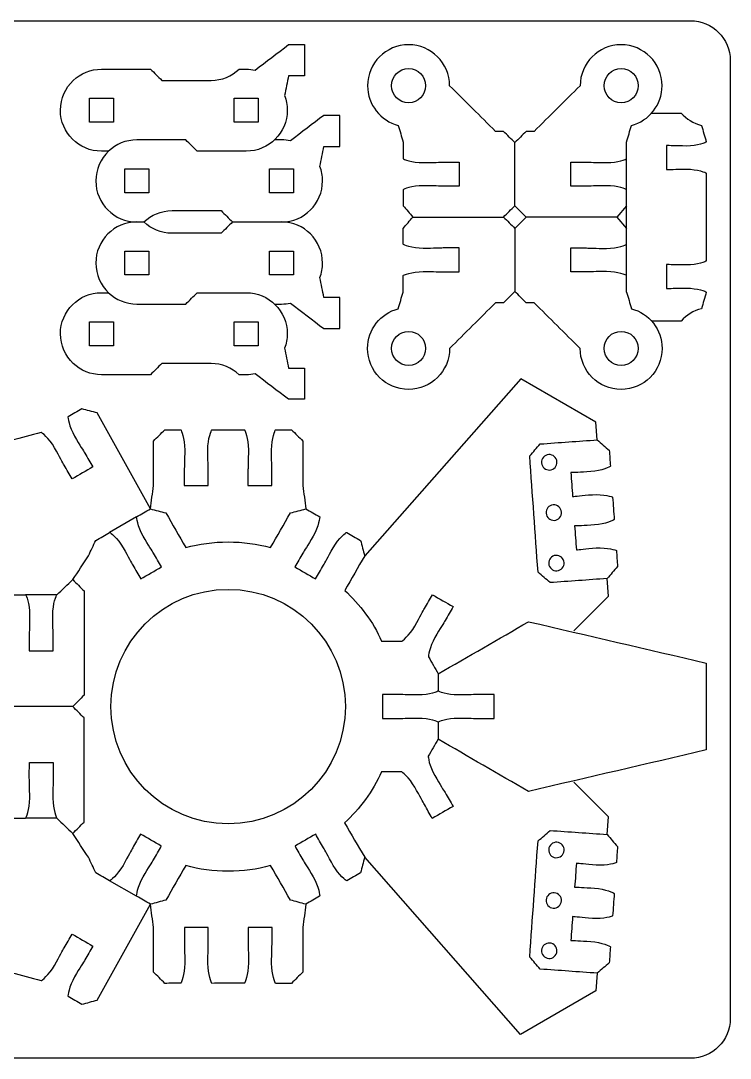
# Model space of a CAD drawing. Extents: x 0 to 680, y 0 to 410.
# Drawn here: x 131.1 to 220, y 280 to 410 of the extents above; entities that cross this region are included whole.
import ezdxf

# ---------------------------------------------------------------- set-up
doc = ezdxf.new("R2010")
doc.units = 0
doc.header["$MEASUREMENT"] = 0
doc.layers.add('DEFAULT', color=18, linetype='CONTINUOUS')

msp = doc.modelspace()

# ---------------------------------------------------------------- linework, layer by layer
at = {"layer": 'DEFAULT', "color": 1}
for points in [[(142.72, 397.3), (139.72, 397.3), (139.72, 400.3), (142.72, 400.3)], [(160.86, 397.3), (157.86, 397.3), (157.86, 400.3), (160.86, 400.3)], [(147.15, 388.43), (144.15, 388.43), (144.15, 391.44), (147.15, 391.44)], [(165.29, 388.43), (162.29, 388.43), (162.29, 391.44), (165.29, 391.44)], [(144.15, 381.15), (147.15, 381.15), (147.15, 378.15), (144.15, 378.15)], [(162.29, 381.15), (165.29, 381.15), (165.29, 378.15), (162.29, 378.15)], [(139.72, 372.29), (142.72, 372.29), (142.72, 369.29), (139.72, 369.29)], [(157.86, 372.29), (160.86, 372.29), (160.86, 369.29), (157.86, 369.29)]]:
    msp.add_lwpolyline(points, close=True, dxfattribs=at)
for points in [[(207.02, 378.09), (207.02, 392.73)], [(207.01, 386.82), (205.8, 385.41), (194.43, 385.41), (193.02, 386.82)], [(193.02, 383.99), (194.43, 385.41)], [(205.8, 385.41), (207.01, 383.99)], [(203.34, 357.49), (203.18, 359.7), (193.75, 365.14), (174.2, 342.96)], [(145.62, 347.85), (142.24, 345.89)], [(200.4, 333.57), (204.73, 337.9), (204.57, 340.11)], [(135.63, 338.07), (131.72, 338.07)], [(204.57, 308.04), (204.73, 310.24), (200.4, 314.58)], [(135.63, 310.07), (131.72, 310.08)], [(203.34, 290.66), (203.18, 288.45), (203.16, 288.45), (203.17, 288.45), (193.73, 283), (174.2, 305.18)], [(145.63, 300.3), (142.24, 302.25)]]:
    msp.add_lwpolyline(points, dxfattribs=at)
for points, knots in [([(5.01, 410), (2.24, 410), (0.01, 407.77), (0.01, 405), (0.01, 365), (0.01, 325), (0.01, 285), (0.01, 282.24), (2.24, 280), (5.01, 280), (75, 280), (145, 280), (215, 280), (217.77, 280), (220.01, 282.24), (220.01, 285), (220.01, 325), (220.01, 365), (220.01, 405), (220.01, 407.77), (217.77, 410), (215, 410), (145, 410), (75, 410), (5.01, 410)], [0, 0, 0, 0, 1, 1, 1, 341.157, 341.157, 341.157, 342.157, 342.157, 342.157, 937.432, 937.432, 937.432, 938.432, 938.432, 938.432, 1278.589, 1278.589, 1278.589, 1279.589, 1279.589, 1279.589, 1874.864, 1874.864, 1874.864, 1874.864]), ([(164.66, 407.01), (163.26, 405.95), (161.86, 404.88), (160.47, 403.82), (160.11, 403.9), (159.74, 403.94), (159.37, 403.94), (159.07, 403.94), (158.77, 403.94), (158.47, 403.94), (157.56, 403.06), (156.31, 402.53), (154.95, 402.53), (152.89, 402.53), (150.84, 402.53), (148.78, 402.53), (148.31, 403), (147.84, 403.47), (147.37, 403.94), (145.32, 403.94), (143.27, 403.94), (141.22, 403.94), (139.85, 403.94), (138.61, 403.4), (137.68, 402.53), (136.7, 401.59), (136.08, 400.26), (136.08, 398.8), (136.08, 395.97), (138.39, 393.66), (141.22, 393.66), (141.52, 393.66), (141.81, 393.66), (142.1, 393.66), (143.02, 394.54), (144.27, 395.07), (145.64, 395.07), (147.69, 395.07), (149.74, 395.07), (151.8, 395.07), (152.27, 394.6), (152.74, 394.13), (153.21, 393.66), (155.26, 393.66), (157.31, 393.66), (159.37, 393.66), (162.2, 393.66), (164.5, 395.97), (164.5, 398.8), (164.5, 399.44), (164.38, 400.06), (164.16, 400.63), (164.33, 401.46), (164.49, 402.29), (164.66, 403.12), (165.32, 403.12), (165.99, 403.12), (166.65, 403.12), (166.65, 404.42), (166.65, 405.72), (166.65, 407.01), (165.99, 407.01), (165.32, 407.01), (164.66, 407.01)], [0, 0, 0, 0, 14.935821, 14.935821, 14.935821, 15.935821, 15.935821, 15.935821, 18.475821, 18.475821, 18.475821, 19.475821, 19.475821, 19.475821, 36.944821, 36.944821, 36.944821, 42.601676, 42.601676, 42.601676, 60.032676, 60.032676, 60.032676, 61.032676, 61.032676, 61.032676, 62.032676, 62.032676, 62.032676, 63.032676, 63.032676, 63.032676, 65.532676, 65.532676, 65.532676, 66.532676, 66.532676, 66.532676, 83.992676, 83.992676, 83.992676, 89.662965, 89.662965, 89.662965, 107.113965, 107.113965, 107.113965, 108.113965, 108.113965, 108.113965, 109.113965, 109.113965, 109.113965, 116.332231, 116.332231, 116.332231, 121.991231, 121.991231, 121.991231, 133.011231, 133.011231, 133.011231, 138.670231, 138.670231, 138.670231, 138.670231]), ([(179.01, 394.81), (178.81, 395.5), (178.61, 396.2), (178.41, 396.89), (176.2, 397.46), (174.56, 399.48), (174.56, 401.87), (174.56, 404.7), (176.86, 407), (179.7, 407), (182.53, 407), (184.84, 404.7), (184.84, 401.87), (186.76, 399.96), (188.68, 398.05), (190.61, 396.14), (190.94, 396.14), (191.27, 396.14), (191.6, 396.14), (192.07, 395.67), (192.54, 395.2), (193.02, 394.73), (193.02, 392.09), (193.02, 389.46), (193.02, 386.82), (192.54, 386.35), (192.07, 385.88), (191.6, 385.41), (187.81, 385.41), (184.02, 385.41), (180.23, 385.41), (179.83, 385.88), (179.43, 386.35), (179.02, 386.82), (179.02, 387.49), (179.02, 388.15), (179.02, 388.82), (179.02, 388.88), (180.14, 389.33), (181.52, 389.33), (182.9, 389.33), (183.68, 389.28), (184.02, 389.28), (184.69, 389.28), (185.35, 389.28), (186.02, 389.28), (186.02, 390.28), (186.02, 391.28), (186.02, 392.28), (185.35, 392.28), (184.68, 392.28), (184.02, 392.28), (183.67, 392.28), (182.9, 392.23), (181.52, 392.23), (180.14, 392.23), (179.01, 392.67), (179.01, 392.73), (179.01, 393.42), (179.01, 394.11), (179.01, 394.81)], [0, 0, 0, 0, 6.149642, 6.149642, 6.149642, 7.149642, 7.149642, 7.149642, 8.149642, 8.149642, 8.149642, 9.149642, 9.149642, 9.149642, 32.193021, 32.193021, 32.193021, 35.014021, 35.014021, 35.014021, 40.685018, 40.685018, 40.685018, 63.096018, 63.096018, 63.096018, 68.7656, 68.7656, 68.7656, 100.9926, 100.9926, 100.9926, 106.271278, 106.271278, 106.271278, 111.943278, 111.943278, 111.943278, 112.943278, 112.943278, 112.943278, 113.943278, 113.943278, 113.943278, 119.604278, 119.604278, 119.604278, 128.104278, 128.104278, 128.104278, 133.774287, 133.774287, 133.774287, 134.774287, 134.774287, 134.774287, 135.774287, 135.774287, 135.774287, 141.674287, 141.674287, 141.674287, 141.674287]), ([(207.01, 388.82), (207.01, 388.88), (205.89, 389.33), (204.51, 389.33), (203.13, 389.33), (202.35, 389.28), (202.01, 389.28), (201.35, 389.28), (200.68, 389.28), (200.02, 389.28), (200.02, 390.28), (200.02, 391.28), (200.02, 392.28), (200.68, 392.28), (201.35, 392.28), (202.02, 392.28), (202.36, 392.28), (203.13, 392.23), (204.52, 392.23), (205.9, 392.23), (207.02, 392.67), (207.02, 392.73), (207.02, 393.42), (207.02, 394.11), (207.02, 394.81), (207.22, 395.5), (207.42, 396.2), (207.62, 396.89), (209.83, 397.46), (211.47, 399.48), (211.47, 401.87), (211.47, 404.7), (209.17, 407), (206.33, 407), (203.5, 407), (201.2, 404.7), (201.2, 401.87), (199.27, 399.96), (197.35, 398.05), (195.43, 396.14), (195.09, 396.14), (194.76, 396.14), (194.43, 396.14), (193.96, 395.67), (193.49, 395.2), (193.02, 394.73)], [0, 0, 0, 0, 1, 1, 1, 2, 2, 2, 7.66, 7.66, 7.66, 16.16, 16.16, 16.16, 21.831009, 21.831009, 21.831009, 22.831009, 22.831009, 22.831009, 23.831009, 23.831009, 23.831009, 29.732009, 29.732009, 29.732009, 35.881928, 35.881928, 35.881928, 36.881928, 36.881928, 36.881928, 37.881928, 37.881928, 37.881928, 38.881928, 38.881928, 38.881928, 61.926017, 61.926017, 61.926017, 64.745017, 64.745017, 64.745017, 70.418134, 70.418134, 70.418134, 70.418134]), ([(177.56, 401.87), (177.56, 400.69), (178.52, 399.73), (179.7, 399.73), (180.88, 399.73), (181.84, 400.69), (181.84, 401.87), (181.84, 403.05), (180.88, 404.01), (179.7, 404.01), (178.52, 404.01), (177.56, 403.05), (177.56, 401.87)], [0, 0, 0, 0, 1, 1, 1, 2, 2, 2, 3, 3, 3, 4, 4, 4, 4]), ([(206.34, 404.01), (205.16, 404.01), (204.2, 403.05), (204.2, 401.87), (204.2, 400.69), (205.16, 399.73), (206.34, 399.73), (207.52, 399.73), (208.48, 400.69), (208.48, 401.87), (208.48, 403.05), (207.52, 404.01), (206.34, 404.01)], [0, 0, 0, 0, 1, 1, 1, 2, 2, 2, 3, 3, 3, 4, 4, 4, 4]), ([(142.11, 393.66), (141.12, 392.72), (140.51, 391.4), (140.51, 389.93), (140.51, 387.1), (142.81, 384.79), (145.65, 384.79), (145.94, 384.79), (146.23, 384.79), (146.53, 384.79), (147.45, 385.67), (148.69, 386.21), (150.06, 386.21), (152.11, 386.21), (154.17, 386.21), (156.22, 386.21), (156.69, 385.74), (157.16, 385.26), (157.63, 384.79), (159.69, 384.79), (161.74, 384.79), (163.79, 384.79), (166.62, 384.79), (168.92, 387.1), (168.92, 389.93), (168.92, 390.58), (168.8, 391.19), (168.59, 391.76), (168.75, 392.59), (168.92, 393.43), (169.08, 394.26), (169.75, 394.26), (170.41, 394.26), (171.08, 394.26), (171.08, 395.55), (171.08, 396.85), (171.08, 398.15), (170.41, 398.15), (169.75, 398.15), (169.08, 398.15), (167.68, 397.08), (166.29, 396.02), (164.89, 394.95), (164.54, 395.03), (164.17, 395.07), (163.79, 395.07), (163.49, 395.07), (163.19, 395.07), (162.89, 395.07)], [0, 0, 0, 0, 1, 1, 1, 2, 2, 2, 4.5, 4.5, 4.5, 5.5, 5.5, 5.5, 22.96, 22.96, 22.96, 28.630289, 28.630289, 28.630289, 46.081289, 46.081289, 46.081289, 47.081289, 47.081289, 47.081289, 48.081289, 48.081289, 48.081289, 55.298574, 55.298574, 55.298574, 60.957574, 60.957574, 60.957574, 71.977574, 71.977574, 71.977574, 77.636574, 77.636574, 77.636574, 92.57179, 92.57179, 92.57179, 93.57179, 93.57179, 93.57179, 96.11179, 96.11179, 96.11179, 96.11179]), ([(210.15, 398.44), (211.39, 398.44), (212.62, 398.44), (213.85, 398.44), (214.52, 397.7), (215.4, 397.15), (216.4, 396.89), (216.6, 396.2), (216.8, 395.5), (217, 394.81), (217.01, 394.76), (215.89, 394.31), (214.51, 394.31), (213.13, 394.31), (212.35, 394.36), (212.01, 394.36), (212.01, 393.36), (212.01, 392.36), (212.01, 391.36), (212.35, 391.36), (213.12, 391.41), (214.51, 391.41), (215.89, 391.4), (217, 390.97), (217, 390.91), (217, 387.24), (217, 383.57), (217, 379.9), (217.01, 379.85), (215.89, 379.4), (214.51, 379.41), (213.13, 379.4), (212.35, 379.46), (212.01, 379.45), (212.01, 378.45), (212.01, 377.46), (212.01, 376.46), (212.35, 376.45), (213.12, 376.5), (214.51, 376.5), (215.89, 376.5), (217, 376.07), (217, 376), (216.8, 375.31), (216.6, 374.61), (216.4, 373.92), (215.4, 373.67), (214.52, 373.12), (213.85, 372.37), (212.62, 372.37), (211.39, 372.37), (210.15, 372.37)], [0, 0, 0, 0, 10.484, 10.484, 10.484, 11.484, 11.484, 11.484, 17.656279, 17.656279, 17.656279, 18.656279, 18.656279, 18.656279, 19.656279, 19.656279, 19.656279, 28.145287, 28.145287, 28.145287, 29.145287, 29.145287, 29.145287, 30.145287, 30.145287, 30.145287, 61.344287, 61.344287, 61.344287, 62.344287, 62.344287, 62.344287, 63.344287, 63.344287, 63.344287, 71.833294, 71.833294, 71.833294, 72.833294, 72.833294, 72.833294, 73.855384, 73.855384, 73.855384, 80.007225, 80.007225, 80.007225, 81.007225, 81.007225, 81.007225, 91.491225, 91.491225, 91.491225, 91.491225]), ([(191.6, 385.41), (192.07, 384.93), (192.54, 384.46), (193.02, 383.99), (193.02, 381.36), (193.02, 378.72), (193.02, 376.09), (192.54, 375.61), (192.07, 375.14), (191.6, 374.67), (191.27, 374.67), (190.94, 374.67), (190.61, 374.67), (188.68, 372.76), (186.76, 370.85), (184.84, 368.95), (184.84, 366.11), (182.53, 363.81), (179.7, 363.81), (176.86, 363.81), (174.56, 366.11), (174.56, 368.95), (174.56, 371.33), (176.2, 373.35), (178.41, 373.92), (178.61, 374.62), (178.81, 375.31), (179.01, 376), (179.01, 376.7), (179.01, 377.39), (179.01, 378.09), (179.01, 378.14), (180.14, 378.58), (181.52, 378.58), (182.9, 378.58), (183.67, 378.53), (184.02, 378.53), (184.68, 378.53), (185.35, 378.53), (186.02, 378.53), (186.02, 379.53), (186.02, 380.53), (186.02, 381.53), (185.35, 381.53), (184.69, 381.53), (184.02, 381.53), (183.68, 381.53), (182.9, 381.48), (181.52, 381.48), (180.14, 381.49), (179.02, 381.93), (179.02, 381.99), (179.02, 382.66), (179.02, 383.32), (179.02, 383.99), (179.43, 384.46), (179.83, 384.93), (180.23, 385.41)], [0, 0, 0, 0, 5.670289, 5.670289, 5.670289, 28.080289, 28.080289, 28.080289, 33.750579, 33.750579, 33.750579, 36.571579, 36.571579, 36.571579, 59.615662, 59.615662, 59.615662, 60.615662, 60.615662, 60.615662, 61.615662, 61.615662, 61.615662, 62.615662, 62.615662, 62.615662, 68.764343, 68.764343, 68.764343, 74.664343, 74.664343, 74.664343, 75.664343, 75.664343, 75.664343, 76.664343, 76.664343, 76.664343, 82.333354, 82.333354, 82.333354, 90.833354, 90.833354, 90.833354, 96.493354, 96.493354, 96.493354, 97.493354, 97.493354, 97.493354, 98.493354, 98.493354, 98.493354, 104.163354, 104.163354, 104.163354, 109.442141, 109.442141, 109.442141, 109.442141]), ([(145.65, 384.79), (142.81, 384.79), (140.51, 382.49), (140.51, 379.65), (140.51, 378.19), (141.12, 376.86), (142.11, 375.92)], [0, 0, 0, 0, 1, 1, 1, 2, 2, 2, 2]), ([(157.63, 384.79), (157.16, 384.32), (156.69, 383.85), (156.22, 383.38), (154.17, 383.38), (152.11, 383.38), (150.06, 383.38), (148.69, 383.38), (147.45, 383.92), (146.53, 384.79)], [0, 0, 0, 0, 5.670289, 5.670289, 5.670289, 23.130289, 23.130289, 23.130289, 24.130289, 24.130289, 24.130289, 24.130289]), ([(162.89, 374.51), (163.19, 374.51), (163.49, 374.51), (163.79, 374.51), (164.17, 374.51), (164.54, 374.56), (164.89, 374.63), (166.29, 373.57), (167.68, 372.5), (169.08, 371.44), (169.75, 371.44), (170.41, 371.44), (171.08, 371.44), (171.08, 372.74), (171.08, 374.03), (171.08, 375.33), (170.41, 375.33), (169.75, 375.33), (169.08, 375.33), (168.92, 376.16), (168.75, 376.99), (168.59, 377.83), (168.8, 378.39), (168.92, 379.01), (168.92, 379.65), (168.92, 382.49), (166.62, 384.79), (163.79, 384.79)], [0, 0, 0, 0, 2.54, 2.54, 2.54, 3.54, 3.54, 3.54, 18.475215, 18.475215, 18.475215, 24.134215, 24.134215, 24.134215, 35.154215, 35.154215, 35.154215, 40.813215, 40.813215, 40.813215, 48.0305, 48.0305, 48.0305, 49.0305, 49.0305, 49.0305, 50.0305, 50.0305, 50.0305, 50.0305]), ([(207.02, 376), (207.02, 376.7), (207.02, 377.39), (207.02, 378.09), (207.02, 378.14), (205.9, 378.58), (204.52, 378.58), (203.13, 378.58), (202.36, 378.53), (202.02, 378.53), (201.35, 378.53), (200.68, 378.53), (200.02, 378.53), (200.02, 379.53), (200.02, 380.53), (200.02, 381.53), (200.68, 381.53), (201.35, 381.53), (202.01, 381.53), (202.35, 381.53), (203.13, 381.48), (204.51, 381.48), (205.89, 381.49), (207.01, 381.93), (207.01, 381.99)], [0, 0, 0, 0, 5.9, 5.9, 5.9, 6.9, 6.9, 6.9, 7.9, 7.9, 7.9, 13.571009, 13.571009, 13.571009, 22.071009, 22.071009, 22.071009, 27.731009, 27.731009, 27.731009, 28.731009, 28.731009, 28.731009, 29.731009, 29.731009, 29.731009, 29.731009]), ([(166.65, 362.58), (166.65, 363.87), (166.65, 365.17), (166.65, 366.46), (165.99, 366.46), (165.32, 366.46), (164.66, 366.46), (164.49, 367.3), (164.33, 368.13), (164.16, 368.96), (164.38, 369.53), (164.5, 370.14), (164.5, 370.79), (164.5, 373.62), (162.2, 375.93), (159.37, 375.93), (157.31, 375.93), (155.26, 375.93), (153.21, 375.93), (152.74, 375.46), (152.27, 374.99), (151.8, 374.51), (149.74, 374.51), (147.69, 374.51), (145.64, 374.51), (144.27, 374.51), (143.02, 375.05), (142.1, 375.93), (141.81, 375.93), (141.52, 375.93), (141.22, 375.93), (138.39, 375.93), (136.08, 373.62), (136.08, 370.79), (136.08, 369.32), (136.7, 368), (137.68, 367.06), (138.61, 366.19), (139.85, 365.65), (141.22, 365.65), (143.27, 365.65), (145.32, 365.65), (147.37, 365.65), (147.84, 366.12), (148.31, 366.59), (148.78, 367.06), (150.84, 367.06), (152.89, 367.06), (154.95, 367.06), (156.31, 367.06), (157.56, 366.52), (158.47, 365.65), (158.77, 365.65), (159.07, 365.65), (159.37, 365.65), (159.74, 365.65), (160.11, 365.69), (160.47, 365.77), (161.86, 364.7), (163.26, 363.64), (164.66, 362.58), (165.32, 362.58), (165.99, 362.58), (166.65, 362.58)], [5.659, 5.659, 5.659, 5.659, 16.679, 16.679, 16.679, 22.338, 22.338, 22.338, 29.555285, 29.555285, 29.555285, 30.555285, 30.555285, 30.555285, 31.555285, 31.555285, 31.555285, 49.006285, 49.006285, 49.006285, 54.676574, 54.676574, 54.676574, 72.136574, 72.136574, 72.136574, 73.136574, 73.136574, 73.136574, 75.636574, 75.636574, 75.636574, 76.636574, 76.636574, 76.636574, 77.636574, 77.636574, 77.636574, 78.636574, 78.636574, 78.636574, 96.067574, 96.067574, 96.067574, 101.724428, 101.724428, 101.724428, 119.193428, 119.193428, 119.193428, 120.193428, 120.193428, 120.193428, 122.733428, 122.733428, 122.733428, 123.733428, 123.733428, 123.733428, 138.668644, 138.668644, 138.668644, 144.327644, 144.327644, 144.327644, 144.327644]), ([(207.02, 376), (207.22, 375.31), (207.42, 374.62), (207.62, 373.92), (209.83, 373.35), (211.47, 371.33), (211.47, 368.95), (211.47, 366.11), (209.17, 363.81), (206.33, 363.81), (203.5, 363.81), (201.2, 366.11), (201.2, 368.95), (199.27, 370.85), (197.35, 372.76), (195.43, 374.67), (195.09, 374.67), (194.76, 374.67), (194.43, 374.67), (193.96, 375.14), (193.49, 375.61), (193.02, 376.09)], [0, 0, 0, 0, 6.147997, 6.147997, 6.147997, 7.147997, 7.147997, 7.147997, 8.147997, 8.147997, 8.147997, 9.147997, 9.147997, 9.147997, 32.193494, 32.193494, 32.193494, 35.012494, 35.012494, 35.012494, 40.683491, 40.683491, 40.683491, 40.683491]), ([(179.7, 366.81), (180.88, 366.81), (181.84, 367.76), (181.84, 368.95), (181.84, 370.13), (180.88, 371.08), (179.7, 371.08), (178.52, 371.08), (177.56, 370.13), (177.56, 368.95), (177.56, 367.76), (178.52, 366.81), (179.7, 366.81)], [0, 0, 0, 0, 1, 1, 1, 2, 2, 2, 3, 3, 3, 4, 4, 4, 4]), ([(208.47, 368.95), (208.47, 370.13), (207.52, 371.08), (206.34, 371.08), (205.16, 371.08), (204.2, 370.13), (204.2, 368.95), (204.2, 367.76), (205.16, 366.81), (206.34, 366.81), (207.52, 366.81), (208.47, 367.76), (208.47, 368.95)], [1, 1, 1, 1, 2, 2, 2, 3, 3, 3, 4, 4, 4, 5, 5, 5, 5]), ([(147.35, 348.85), (145.13, 352.85), (142.92, 356.85), (140.7, 360.86), (140.05, 361.03), (139.41, 361.2), (138.76, 361.38), (138.19, 361.04), (137.61, 360.71), (137.03, 360.38), (136.99, 360.35), (137.16, 359.16), (137.85, 357.96), (138.54, 356.76), (138.97, 356.12), (139.14, 355.82), (139.48, 355.24), (139.81, 354.67), (140.15, 354.09), (139.28, 353.59), (138.41, 353.09), (137.55, 352.59), (137.22, 353.17), (136.88, 353.74), (136.55, 354.32), (136.38, 354.61), (136.03, 355.31), (135.34, 356.51), (134.65, 357.7), (133.7, 358.45), (133.65, 358.42), (132.41, 358.08), (131.16, 357.75), (129.92, 357.42), (129.79, 356.52), (129.65, 355.62), (129.52, 354.72)], [0, 0, 0, 0, 38.928379, 38.928379, 38.928379, 44.602376, 44.602376, 44.602376, 50.268696, 50.268696, 50.268696, 51.268696, 51.268696, 51.268696, 52.268696, 52.268696, 52.268696, 57.931226, 57.931226, 57.931226, 66.429307, 66.429307, 66.429307, 72.087831, 72.087831, 72.087831, 73.087831, 73.087831, 73.087831, 74.087831, 74.087831, 74.087831, 85.042374, 85.042374, 85.042374, 92.773841, 92.773841, 92.773841, 92.773841]), ([(147.35, 348.84), (147.48, 349.82), (147.61, 350.79), (147.74, 351.76), (147.74, 353.62), (147.74, 355.48), (147.74, 357.34), (148.21, 357.81), (148.68, 358.28), (149.15, 358.75), (149.82, 358.75), (150.48, 358.75), (151.15, 358.75), (151.2, 358.75), (151.65, 357.63), (151.65, 356.25), (151.65, 354.87), (151.6, 354.09), (151.6, 353.75), (151.6, 353.09), (151.6, 352.42), (151.59, 351.76), (152.59, 351.76), (153.59, 351.76), (154.59, 351.76), (154.59, 352.42), (154.59, 353.08), (154.59, 353.75), (154.6, 354.09), (154.54, 354.87), (154.54, 356.25), (154.55, 357.63), (155, 358.75), (155.06, 358.75), (155.57, 358.75), (156.08, 358.75), (156.6, 358.75), (157.44, 358.75), (158.29, 358.75), (159.13, 358.75), (159.18, 358.76), (159.63, 357.64), (159.63, 356.26), (159.63, 354.87), (159.58, 354.09), (159.58, 353.76), (159.58, 353.09), (159.58, 352.42), (159.57, 351.76), (160.57, 351.76), (161.57, 351.76), (162.57, 351.76), (162.57, 352.42), (162.57, 353.09), (162.58, 353.75), (162.58, 354.09), (162.53, 354.87), (162.53, 356.25), (162.53, 357.63), (162.97, 358.75), (163.04, 358.75), (163.7, 358.75), (164.37, 358.75), (165.03, 358.75), (165.51, 358.28), (165.98, 357.81), (166.45, 357.34), (166.45, 355.48), (166.45, 353.62), (166.45, 351.76), (166.58, 350.79), (166.71, 349.82), (166.83, 348.84)], [0, 0, 0, 0, 8.32052, 8.32052, 8.32052, 24.15052, 24.15052, 24.15052, 29.819396, 29.819396, 29.819396, 35.492396, 35.492396, 35.492396, 36.492396, 36.492396, 36.492396, 37.492396, 37.492396, 37.492396, 43.152405, 43.152405, 43.152405, 51.652405, 51.652405, 51.652405, 57.300405, 57.300405, 57.300405, 58.300405, 58.300405, 58.300405, 59.300405, 59.300405, 59.300405, 63.668405, 63.668405, 63.668405, 70.848438, 70.848438, 70.848438, 71.848438, 71.848438, 71.848438, 72.848438, 72.848438, 72.848438, 78.518474, 78.518474, 78.518474, 87.018474, 87.018474, 87.018474, 92.678481, 92.678481, 92.678481, 93.678481, 93.678481, 93.678481, 94.678481, 94.678481, 94.678481, 100.33649, 100.33649, 100.33649, 106.007486, 106.007486, 106.007486, 121.837486, 121.837486, 121.837486, 130.159181, 130.159181, 130.159181, 130.159181]), ([(197.43, 339.6), (199.81, 339.77), (202.19, 339.94), (204.57, 340.11), (205.01, 340.61), (205.45, 341.12), (205.88, 341.62), (205.84, 342.29), (205.79, 342.95), (205.74, 343.62), (205.74, 343.67), (204.59, 344.03), (203.22, 343.94), (201.84, 343.84), (201.07, 343.73), (200.73, 343.71), (200.66, 344.71), (200.58, 345.7), (200.51, 346.7), (200.85, 346.72), (201.63, 346.73), (203.01, 346.83), (204.39, 346.93), (205.47, 347.44), (205.47, 347.5), (205.4, 348.43), (205.33, 349.37), (205.27, 350.3), (205.27, 350.35), (204.12, 350.72), (202.74, 350.62), (201.36, 350.52), (200.59, 350.42), (200.25, 350.39), (200.18, 351.39), (200.11, 352.39), (200.04, 353.38), (200.38, 353.41), (201.16, 353.41), (202.54, 353.51), (203.91, 353.61), (205, 354.12), (204.99, 354.18), (204.94, 354.85), (204.9, 355.51), (204.85, 356.18), (204.35, 356.61), (203.84, 357.05), (203.34, 357.49), (200.96, 357.32), (198.57, 357.15), (196.19, 356.98), (195.76, 356.48), (195.32, 355.97), (194.88, 355.47), (195.23, 350.62), (195.57, 345.76), (195.92, 340.91), (196.42, 340.48), (196.92, 340.04), (197.43, 339.6)], [0, 0, 0, 0, 20.308047, 20.308047, 20.308047, 25.979242, 25.979242, 25.979242, 31.648512, 31.648512, 31.648512, 32.648512, 32.648512, 32.648512, 33.648512, 33.648512, 33.648512, 42.137601, 42.137601, 42.137601, 43.137601, 43.137601, 43.137601, 44.137601, 44.137601, 44.137601, 52.083785, 52.083785, 52.083785, 53.083785, 53.083785, 53.083785, 54.083785, 54.083785, 54.083785, 62.572802, 62.572802, 62.572802, 63.572802, 63.572802, 63.572802, 64.572802, 64.572802, 64.572802, 70.242999, 70.242999, 70.242999, 75.912683, 75.912683, 75.912683, 96.22194, 96.22194, 96.22194, 101.891624, 101.891624, 101.891624, 143.257806, 143.257806, 143.257806, 148.928345, 148.928345, 148.928345, 148.928345]), ([(197.39, 353.71), (196.86, 353.67), (196.4, 354.07), (196.36, 354.61), (196.32, 355.14), (196.72, 355.6), (197.26, 355.64), (197.79, 355.68), (198.25, 355.27), (198.29, 354.74), (198.33, 354.21), (197.92, 353.74), (197.39, 353.71)], [1, 1, 1, 1, 2, 2, 2, 3, 3, 3, 4, 4, 4, 5, 5, 5, 5]), ([(137.63, 339.98), (138.28, 340.97), (138.94, 341.96), (139.59, 342.96), (139.9, 343.6), (140.2, 344.25), (140.51, 344.89), (141.09, 345.22), (141.67, 345.56), (142.24, 345.89), (142.29, 345.92), (143.24, 345.18), (143.93, 343.98), (144.62, 342.78), (144.97, 342.08), (145.14, 341.79), (145.47, 341.21), (145.81, 340.64), (146.14, 340.06), (147.01, 340.56), (147.87, 341.06), (148.74, 341.56), (148.4, 342.14), (148.07, 342.72), (147.74, 343.29), (147.57, 343.59), (147.13, 344.23), (146.44, 345.43), (145.75, 346.63), (145.58, 347.82), (145.62, 347.85), (146.2, 348.18), (146.78, 348.51), (147.35, 348.85), (148, 348.67), (148.64, 348.5), (149.29, 348.33), (150.12, 346.89), (150.95, 345.45), (151.78, 344.01), (153.47, 344.46), (155.26, 344.7), (157.09, 344.7), (158.93, 344.7), (160.71, 344.46), (162.41, 344.01), (163.24, 345.45), (164.07, 346.89), (164.9, 348.33), (165.54, 348.5), (166.19, 348.67), (166.83, 348.85), (167.41, 348.51), (167.99, 348.18), (168.57, 347.85), (168.61, 347.82), (168.44, 346.63), (167.75, 345.43), (167.06, 344.23), (166.62, 343.59), (166.45, 343.29), (166.12, 342.72), (165.78, 342.14), (165.45, 341.56), (166.32, 341.06), (167.18, 340.56), (168.05, 340.06), (168.38, 340.64), (168.71, 341.21), (169.05, 341.79), (169.22, 342.08), (169.56, 342.78), (170.26, 343.98), (170.95, 345.18), (171.9, 345.92), (171.95, 345.89), (172.52, 345.56), (173.1, 345.22), (173.68, 344.89), (173.85, 344.25), (174.02, 343.6), (174.2, 342.96), (173.36, 341.51), (172.53, 340.07), (171.7, 338.63), (173.56, 336.91), (175.28, 334.69), (176.32, 332.25), (177.15, 332.25), (177.97, 332.25), (178.8, 332.25), (178.85, 332.22), (179.8, 332.97), (180.48, 334.16), (181.18, 335.36), (181.52, 336.06), (181.69, 336.35), (182.03, 336.93), (182.36, 337.51), (182.69, 338.09), (183.55, 337.59), (184.42, 337.09), (185.29, 336.59), (184.95, 336.01), (184.62, 335.44), (184.29, 334.86), (184.12, 334.56), (183.69, 333.91), (183, 332.71), (182.31, 331.52), (182.14, 330.33), (182.19, 330.3), (182.6, 329.59), (183.01, 328.88), (183.42, 328.17), (187.19, 330.35), (190.97, 332.53), (194.74, 334.7), (202.16, 332.98), (209.58, 331.25), (217, 329.52), (217, 325.89), (217, 322.26), (217, 318.63), (209.58, 316.9), (202.15, 315.17), (194.72, 313.44), (190.95, 315.62), (187.17, 317.8), (183.4, 319.98), (182.99, 319.27), (182.58, 318.56), (182.17, 317.85), (182.12, 317.82), (182.29, 316.63), (182.98, 315.43), (183.67, 314.23), (184.1, 313.58), (184.27, 313.29), (184.6, 312.71), (184.93, 312.13), (185.27, 311.56), (184.4, 311.06), (183.54, 310.56), (182.67, 310.06), (182.34, 310.64), (182.01, 311.21), (181.68, 311.79), (181.5, 312.09), (181.16, 312.79), (180.47, 313.98), (179.78, 315.18), (178.83, 315.93), (178.78, 315.9), (177.95, 315.9), (177.13, 315.9), (176.3, 315.9), (175.26, 313.46), (173.56, 311.23), (171.69, 309.51), (172.53, 308.07), (173.36, 306.63), (174.2, 305.18), (174.02, 304.54), (173.85, 303.89), (173.68, 303.25), (173.1, 302.92), (172.53, 302.58), (171.95, 302.25), (171.9, 302.22), (170.95, 302.97), (170.27, 304.17), (169.57, 305.36), (169.23, 306.06), (169.06, 306.36), (168.72, 306.94), (168.39, 307.51), (168.06, 308.09), (167.2, 307.59), (166.33, 307.09), (165.47, 306.59), (165.8, 306.01), (166.13, 305.44), (166.46, 304.86), (166.63, 304.57), (167.06, 303.92), (167.75, 302.72), (168.44, 301.52), (168.62, 300.33), (168.56, 300.3), (167.98, 299.97), (167.41, 299.64), (166.83, 299.3), (166.19, 299.48), (165.54, 299.65), (164.9, 299.82), (164.07, 301.26), (163.24, 302.7), (162.41, 304.14), (160.71, 303.68), (158.93, 303.44), (157.09, 303.44), (155.26, 303.44), (153.47, 303.68), (151.78, 304.14), (150.95, 302.7), (150.12, 301.26), (149.29, 299.82), (148.65, 299.65), (148, 299.48), (147.36, 299.3), (146.78, 299.64), (146.2, 299.97), (145.63, 300.3), (145.57, 300.33), (145.75, 301.52), (146.43, 302.72), (147.13, 303.92), (147.56, 304.57), (147.73, 304.86), (148.06, 305.44), (148.39, 306.01), (148.72, 306.59), (147.86, 307.09), (146.99, 307.59), (146.13, 308.09), (145.79, 307.51), (145.46, 306.94), (145.13, 306.36), (144.96, 306.06), (144.61, 305.36), (143.92, 304.17), (143.23, 302.97), (142.28, 302.22), (142.24, 302.25), (141.66, 302.58), (141.08, 302.92), (140.51, 303.25), (140.2, 303.89), (139.9, 304.54), (139.59, 305.18), (138.94, 306.18), (138.28, 307.17), (137.63, 308.17)], [0, 0, 0, 0, 10.115956, 10.115956, 10.115956, 16.184513, 16.184513, 16.184513, 21.849835, 21.849835, 21.849835, 22.849835, 22.849835, 22.849835, 23.849835, 23.849835, 23.849835, 29.507994, 29.507994, 29.507994, 38.006941, 38.006941, 38.006941, 43.678261, 43.678261, 43.678261, 44.678261, 44.678261, 44.678261, 45.678261, 45.678261, 45.678261, 51.346314, 51.346314, 51.346314, 57.018693, 57.018693, 57.018693, 71.159772, 71.159772, 71.159772, 72.159772, 72.159772, 72.159772, 73.159772, 73.159772, 73.159772, 87.301852, 87.301852, 87.301852, 92.971332, 92.971332, 92.971332, 98.639384, 98.639384, 98.639384, 99.639384, 99.639384, 99.639384, 100.639384, 100.639384, 100.639384, 106.311707, 106.311707, 106.311707, 114.81152, 114.81152, 114.81152, 120.469179, 120.469179, 120.469179, 121.469179, 121.469179, 121.469179, 122.469179, 122.469179, 122.469179, 128.135367, 128.135367, 128.135367, 133.810329, 133.810329, 133.810329, 147.975595, 147.975595, 147.975595, 148.98192, 148.98192, 148.98192, 156.01892, 156.01892, 156.01892, 157.01892, 157.01892, 157.01892, 158.01892, 158.01892, 158.01892, 163.681488, 163.681488, 163.681488, 172.180435, 172.180435, 172.180435, 177.834832, 177.834832, 177.834832, 178.834832, 178.834832, 178.834832, 179.834832, 179.834832, 179.834832, 186.807028, 186.807028, 186.807028, 223.861783, 223.861783, 223.861783, 288.662743, 288.662743, 288.662743, 319.541743, 319.541743, 319.541743, 384.400484, 384.400484, 384.400484, 421.454507, 421.454507, 421.454507, 428.430801, 428.430801, 428.430801, 429.430801, 429.430801, 429.430801, 430.430801, 430.430801, 430.430801, 436.085697, 436.085697, 436.085697, 444.583778, 444.583778, 444.583778, 450.245977, 450.245977, 450.245977, 451.245977, 451.245977, 451.245977, 452.245977, 452.245977, 452.245977, 459.283977, 459.283977, 459.283977, 460.283977, 460.283977, 460.283977, 474.45561, 474.45561, 474.45561, 480.12509, 480.12509, 480.12509, 485.791909, 485.791909, 485.791909, 486.791909, 486.791909, 486.791909, 487.791909, 487.791909, 487.791909, 493.454109, 493.454109, 493.454109, 501.95219, 501.95219, 501.95219, 507.60572, 507.60572, 507.60572, 508.60572, 508.60572, 508.60572, 509.60572, 509.60572, 509.60572, 515.272906, 515.272906, 515.272906, 520.945937, 520.945937, 520.945937, 535.066928, 535.066928, 535.066928, 536.066928, 536.066928, 536.066928, 537.066928, 537.066928, 537.066928, 551.188418, 551.188418, 551.188418, 556.862415, 556.862415, 556.862415, 562.530468, 562.530468, 562.530468, 563.530468, 563.530468, 563.530468, 564.530468, 564.530468, 564.530468, 570.183998, 570.183998, 570.183998, 578.683811, 578.683811, 578.683811, 584.34601, 584.34601, 584.34601, 585.34601, 585.34601, 585.34601, 586.34601, 586.34601, 586.34601, 592.012829, 592.012829, 592.012829, 598.074389, 598.074389, 598.074389, 608.20037, 608.20037, 608.20037, 608.20037]), ([(197.96, 347.4), (197.43, 347.37), (196.97, 347.77), (196.93, 348.3), (196.89, 348.83), (197.29, 349.3), (197.82, 349.34), (198.36, 349.37), (198.82, 348.97), (198.86, 348.44), (198.9, 347.91), (198.49, 347.44), (197.96, 347.4)], [1, 1, 1, 1, 2, 2, 2, 3, 3, 3, 4, 4, 4, 5, 5, 5, 5]), ([(198.29, 341.08), (197.76, 341.04), (197.3, 341.45), (197.26, 341.98), (197.22, 342.51), (197.62, 342.98), (198.15, 343.01), (198.68, 343.05), (199.15, 342.65), (199.19, 342.11), (199.22, 341.58), (198.82, 341.12), (198.29, 341.08)], [1, 1, 1, 1, 2, 2, 2, 3, 3, 3, 4, 4, 4, 5, 5, 5, 5]), ([(120.72, 324.07), (126.36, 324.07), (131.99, 324.07), (137.63, 324.07), (138.1, 324.55), (138.57, 325.02), (139.04, 325.49), (139.04, 329.85), (139.04, 334.2), (139.04, 338.56), (138.57, 339.03), (138.1, 339.5), (137.63, 339.98), (136.96, 339.34), (136.3, 338.71), (135.63, 338.07), (135.57, 338.07), (135.13, 336.95), (135.12, 335.57), (135.12, 334.19), (135.17, 333.41), (135.17, 333.07), (135.17, 332.4), (135.17, 331.74), (135.17, 331.07), (134.17, 331.07), (133.17, 331.07), (132.17, 331.07), (132.17, 331.74), (132.17, 332.41), (132.18, 333.07), (132.17, 333.41), (132.22, 334.19), (132.22, 335.57), (132.22, 336.95), (131.78, 338.07), (131.72, 338.07), (130.03, 338.07), (128.33, 338.07), (126.63, 338.07), (126.57, 338.07), (126.13, 336.95), (126.12, 335.57), (126.13, 334.19), (126.17, 333.41), (126.17, 333.07), (126.17, 332.4), (126.17, 331.74), (126.17, 331.07), (125.17, 331.07), (124.17, 331.07), (123.17, 331.07), (123.17, 331.74), (123.17, 332.41), (123.17, 333.07), (123.17, 333.41), (123.22, 334.19), (123.22, 335.57), (123.23, 336.95), (122.78, 338.07), (122.72, 338.07), (122.06, 338.71), (121.39, 339.34), (120.72, 339.98), (120.25, 339.51), (119.78, 339.03), (119.31, 338.56), (119.31, 334.2), (119.31, 329.85), (119.31, 325.49), (119.78, 325.02), (120.25, 324.55), (120.72, 324.07)], [5.671704, 5.671704, 5.671704, 5.671704, 53.588704, 53.588704, 53.588704, 59.260407, 59.260407, 59.260407, 96.319407, 96.319407, 96.319407, 101.990404, 101.990404, 101.990404, 109.81968, 109.81968, 109.81968, 110.81968, 110.81968, 110.81968, 111.81968, 111.81968, 111.81968, 117.479688, 117.479688, 117.479688, 125.978688, 125.978688, 125.978688, 131.648724, 131.648724, 131.648724, 132.648724, 132.648724, 132.648724, 133.648724, 133.648724, 133.648724, 148.089727, 148.089727, 148.089727, 149.089727, 149.089727, 149.089727, 150.089727, 150.089727, 150.089727, 155.749734, 155.749734, 155.749734, 164.249734, 164.249734, 164.249734, 169.919741, 169.919741, 169.919741, 170.919741, 170.919741, 170.919741, 171.919741, 171.919741, 171.919741, 179.749017, 179.749017, 179.749017, 185.427088, 185.427088, 185.427088, 222.486088, 222.486088, 222.486088, 228.157791, 228.157791, 228.157791, 228.157791]), ([(157.09, 309.39), (165.21, 309.39), (171.78, 315.96), (171.78, 324.07), (171.78, 332.18), (165.21, 338.76), (157.09, 338.76), (148.98, 338.76), (142.41, 332.18), (142.41, 324.07), (142.41, 315.96), (148.98, 309.39), (157.09, 309.39)], [0, 0, 0, 0, 1, 1, 1, 2, 2, 2, 3, 3, 3, 4, 4, 4, 4]), ([(183.42, 328.17), (183.42, 327.45), (183.42, 326.74), (183.42, 326.02), (183.42, 325.97), (182.3, 325.53), (180.92, 325.53), (179.54, 325.53), (178.76, 325.58), (178.42, 325.58), (177.75, 325.58), (177.08, 325.58), (176.42, 325.58), (176.42, 324.58), (176.42, 323.58), (176.42, 322.58), (177.08, 322.58), (177.75, 322.58), (178.41, 322.58), (178.75, 322.58), (179.53, 322.62), (180.92, 322.63), (182.3, 322.62), (183.41, 322.18), (183.41, 322.12), (183.41, 321.41), (183.4, 320.69), (183.4, 319.98)], [0, 0, 0, 0, 6.076001, 6.076001, 6.076001, 7.076001, 7.076001, 7.076001, 8.076001, 8.076001, 8.076001, 13.746008, 13.746008, 13.746008, 22.246008, 22.246008, 22.246008, 27.906015, 27.906015, 27.906015, 28.906015, 28.906015, 28.906015, 29.906015, 29.906015, 29.906015, 35.97311, 35.97311, 35.97311, 35.97311]), ([(183.41, 322.13), (183.41, 322.18), (184.53, 322.63), (185.91, 322.63), (187.29, 322.63), (188.07, 322.58), (188.42, 322.58), (189.08, 322.58), (189.75, 322.58), (190.41, 322.58), (190.41, 323.58), (190.41, 324.58), (190.41, 325.58), (189.75, 325.58), (189.08, 325.58), (188.42, 325.58), (188.08, 325.58), (187.3, 325.53), (185.91, 325.53), (184.53, 325.53), (183.42, 325.98), (183.42, 326.04)], [0, 0, 0, 0, 1, 1, 1, 2, 2, 2, 7.662017, 7.662017, 7.662017, 16.162017, 16.162017, 16.162017, 21.817023, 21.817023, 21.817023, 22.817023, 22.817023, 22.817023, 23.817023, 23.817023, 23.817023, 23.817023]), ([(120.72, 324.07), (120.25, 323.6), (119.78, 323.13), (119.31, 322.66), (119.31, 318.3), (119.31, 313.94), (119.31, 309.59), (119.78, 309.11), (120.25, 308.64), (120.73, 308.17), (121.39, 308.81), (122.06, 309.44), (122.72, 310.08), (122.79, 310.08), (123.23, 311.19), (123.23, 312.58), (123.23, 313.96), (123.18, 314.74), (123.18, 315.08), (123.18, 315.74), (123.19, 316.41), (123.19, 317.07), (124.19, 317.07), (125.19, 317.07), (126.19, 317.07), (126.18, 316.41), (126.18, 315.74), (126.18, 315.07), (126.18, 314.73), (126.13, 313.96), (126.13, 312.57), (126.13, 311.19), (126.58, 310.07), (126.63, 310.07), (128.33, 310.07), (130.03, 310.07), (131.72, 310.08), (131.78, 310.08), (132.23, 311.19), (132.23, 312.58), (132.23, 313.96), (132.18, 314.74), (132.18, 315.08), (132.18, 315.74), (132.18, 316.41), (132.19, 317.07), (133.19, 317.07), (134.19, 317.07), (135.18, 317.07), (135.18, 316.41), (135.18, 315.74), (135.18, 315.07), (135.18, 314.73), (135.13, 313.96), (135.13, 312.57), (135.13, 311.19), (135.58, 310.07), (135.63, 310.07), (136.3, 309.44), (136.96, 308.8), (137.63, 308.17), (138.1, 308.64), (138.57, 309.11), (139.04, 309.59), (139.04, 313.94), (139.04, 318.3), (139.04, 322.66), (138.57, 323.13), (138.1, 323.6), (137.63, 324.07)], [0, 0, 0, 0, 5.672411, 5.672411, 5.672411, 42.730411, 42.730411, 42.730411, 48.402114, 48.402114, 48.402114, 56.229287, 56.229287, 56.229287, 57.229287, 57.229287, 57.229287, 58.229287, 58.229287, 58.229287, 63.889296, 63.889296, 63.889296, 72.389296, 72.389296, 72.389296, 78.060335, 78.060335, 78.060335, 79.060335, 79.060335, 79.060335, 80.060335, 80.060335, 80.060335, 94.501337, 94.501337, 94.501337, 95.501337, 95.501337, 95.501337, 96.501337, 96.501337, 96.501337, 102.161344, 102.161344, 102.161344, 110.661344, 110.661344, 110.661344, 116.332351, 116.332351, 116.332351, 117.332351, 117.332351, 117.332351, 118.332351, 118.332351, 118.332351, 126.162351, 126.162351, 126.162351, 131.839009, 131.839009, 131.839009, 168.897009, 168.897009, 168.897009, 174.569419, 174.569419, 174.569419, 174.569419]), ([(195.92, 307.23), (195.57, 302.38), (195.23, 297.53), (194.88, 292.68), (195.32, 292.17), (195.76, 291.67), (196.19, 291.17), (198.57, 291), (200.96, 290.83), (203.34, 290.66), (203.84, 291.1), (204.35, 291.53), (204.85, 291.97), (204.9, 292.63), (204.94, 293.3), (204.99, 293.96), (205, 294.02), (203.91, 294.53), (202.54, 294.64), (201.16, 294.73), (200.38, 294.74), (200.04, 294.77), (200.11, 295.76), (200.18, 296.76), (200.25, 297.75), (200.6, 297.73), (201.37, 297.62), (202.75, 297.53), (204.12, 297.43), (205.27, 297.8), (205.27, 297.85), (205.33, 298.78), (205.4, 299.71), (205.47, 300.65), (205.47, 300.71), (204.39, 301.22), (203.01, 301.32), (201.63, 301.42), (200.86, 301.42), (200.51, 301.45), (200.59, 302.45), (200.66, 303.44), (200.73, 304.44), (201.07, 304.41), (201.84, 304.31), (203.22, 304.21), (204.59, 304.11), (205.74, 304.48), (205.74, 304.53), (205.79, 305.2), (205.84, 305.86), (205.89, 306.53), (205.45, 307.03), (205.01, 307.53), (204.57, 308.04), (202.19, 308.21), (199.81, 308.38), (197.43, 308.54), (196.92, 308.11), (196.42, 307.67), (195.92, 307.23)], [5.669684, 5.669684, 5.669684, 5.669684, 47.03501, 47.03501, 47.03501, 52.706104, 52.706104, 52.706104, 73.016288, 73.016288, 73.016288, 78.686727, 78.686727, 78.686727, 84.356995, 84.356995, 84.356995, 85.356995, 85.356995, 85.356995, 86.356995, 86.356995, 86.356995, 94.845087, 94.845087, 94.845087, 95.845087, 95.845087, 95.845087, 96.845087, 96.845087, 96.845087, 104.791128, 104.791128, 104.791128, 105.791128, 105.791128, 105.791128, 106.791128, 106.791128, 106.791128, 115.282068, 115.282068, 115.282068, 116.282068, 116.282068, 116.282068, 117.282068, 117.282068, 117.282068, 122.950341, 122.950341, 122.950341, 128.620781, 128.620781, 128.620781, 148.930964, 148.930964, 148.930964, 154.600648, 154.600648, 154.600648, 154.600648]), ([(199.19, 306.03), (199.15, 305.5), (198.69, 305.1), (198.15, 305.13), (197.62, 305.17), (197.22, 305.64), (197.26, 306.17), (197.3, 306.7), (197.76, 307.1), (198.29, 307.07), (198.82, 307.03), (199.23, 306.56), (199.19, 306.03)], [1, 1, 1, 1, 2, 2, 2, 3, 3, 3, 4, 4, 4, 5, 5, 5, 5]), ([(198.86, 299.71), (198.82, 299.18), (198.36, 298.77), (197.83, 298.81), (197.29, 298.85), (196.89, 299.31), (196.93, 299.85), (196.97, 300.38), (197.43, 300.78), (197.96, 300.74), (198.49, 300.71), (198.9, 300.24), (198.86, 299.71)], [1, 1, 1, 1, 2, 2, 2, 3, 3, 3, 4, 4, 4, 5, 5, 5, 5]), ([(129.52, 293.43), (129.66, 292.53), (129.79, 291.63), (129.92, 290.73), (131.17, 290.4), (132.41, 290.06), (133.66, 289.73), (133.7, 289.7), (134.65, 290.45), (135.34, 291.64), (136.03, 292.84), (136.38, 293.54), (136.55, 293.83), (136.89, 294.4), (137.22, 294.98), (137.55, 295.56), (138.42, 295.06), (139.28, 294.56), (140.15, 294.06), (139.82, 293.48), (139.48, 292.9), (139.15, 292.33), (138.98, 292.03), (138.54, 291.38), (137.85, 290.19), (137.16, 288.99), (136.99, 287.8), (137.03, 287.77), (137.61, 287.44), (138.19, 287.11), (138.77, 286.77), (139.41, 286.95), (140.06, 287.12), (140.7, 287.29), (142.92, 291.3), (145.13, 295.3), (147.35, 299.3)], [0, 0, 0, 0, 7.731468, 7.731468, 7.731468, 18.686529, 18.686529, 18.686529, 19.686529, 19.686529, 19.686529, 20.686529, 20.686529, 20.686529, 26.345053, 26.345053, 26.345053, 34.845001, 34.845001, 34.845001, 40.508533, 40.508533, 40.508533, 41.508533, 41.508533, 41.508533, 42.508533, 42.508533, 42.508533, 48.176586, 48.176586, 48.176586, 53.849617, 53.849617, 53.849617, 92.767523, 92.767523, 92.767523, 92.767523]), ([(166.83, 299.3), (166.7, 298.33), (166.58, 297.36), (166.45, 296.39), (166.45, 294.53), (166.45, 292.67), (166.45, 290.81), (165.98, 290.34), (165.51, 289.87), (165.03, 289.39), (164.37, 289.39), (163.7, 289.39), (163.03, 289.39), (162.98, 289.39), (162.54, 290.52), (162.54, 291.89), (162.54, 293.28), (162.59, 294.05), (162.59, 294.4), (162.59, 295.06), (162.59, 295.73), (162.59, 296.39), (161.59, 296.39), (160.59, 296.39), (159.59, 296.39), (159.59, 295.73), (159.59, 295.06), (159.59, 294.4), (159.59, 294.06), (159.64, 293.28), (159.64, 291.9), (159.63, 290.52), (159.19, 289.4), (159.13, 289.4), (158.62, 289.4), (158.1, 289.4), (157.59, 289.4), (156.74, 289.4), (155.9, 289.4), (155.06, 289.39), (155, 289.39), (154.55, 290.51), (154.56, 291.89), (154.55, 293.27), (154.61, 294.05), (154.6, 294.39), (154.61, 295.06), (154.61, 295.73), (154.61, 296.39), (153.61, 296.39), (152.61, 296.39), (151.61, 296.39), (151.61, 295.73), (151.61, 295.06), (151.61, 294.4), (151.61, 294.06), (151.65, 293.28), (151.66, 291.89), (151.65, 290.52), (151.21, 289.4), (151.15, 289.4), (150.48, 289.4), (149.81, 289.39), (149.15, 289.39), (148.68, 289.87), (148.21, 290.34), (147.74, 290.81), (147.74, 292.67), (147.74, 294.53), (147.74, 296.39), (147.61, 297.36), (147.48, 298.33), (147.35, 299.3)], [0, 0, 0, 0, 8.320391, 8.320391, 8.320391, 24.148391, 24.148391, 24.148391, 29.817973, 29.817973, 29.817973, 35.487973, 35.487973, 35.487973, 36.487973, 36.487973, 36.487973, 37.487973, 37.487973, 37.487973, 43.14798, 43.14798, 43.14798, 51.64698, 51.64698, 51.64698, 57.29498, 57.29498, 57.29498, 58.29498, 58.29498, 58.29498, 59.29498, 59.29498, 59.29498, 63.66498, 63.66498, 63.66498, 70.843011, 70.843011, 70.843011, 71.843011, 71.843011, 71.843011, 72.843011, 72.843011, 72.843011, 78.51205, 78.51205, 78.51205, 87.01205, 87.01205, 87.01205, 92.672058, 92.672058, 92.672058, 93.672058, 93.672058, 93.672058, 94.672058, 94.672058, 94.672058, 100.334066, 100.334066, 100.334066, 106.001527, 106.001527, 106.001527, 121.829527, 121.829527, 121.829527, 130.151352, 130.151352, 130.151352, 130.151352]), ([(198.29, 293.41), (198.25, 292.87), (197.79, 292.47), (197.26, 292.51), (196.72, 292.55), (196.32, 293.01), (196.36, 293.54), (196.4, 294.08), (196.86, 294.48), (197.39, 294.44), (197.93, 294.4), (198.33, 293.94), (198.29, 293.41)], [1, 1, 1, 1, 2, 2, 2, 3, 3, 3, 4, 4, 4, 5, 5, 5, 5])]:
    msp.add_open_spline(points, degree=3, knots=knots, dxfattribs=at)

doc.saveas('drawing.dxf')
